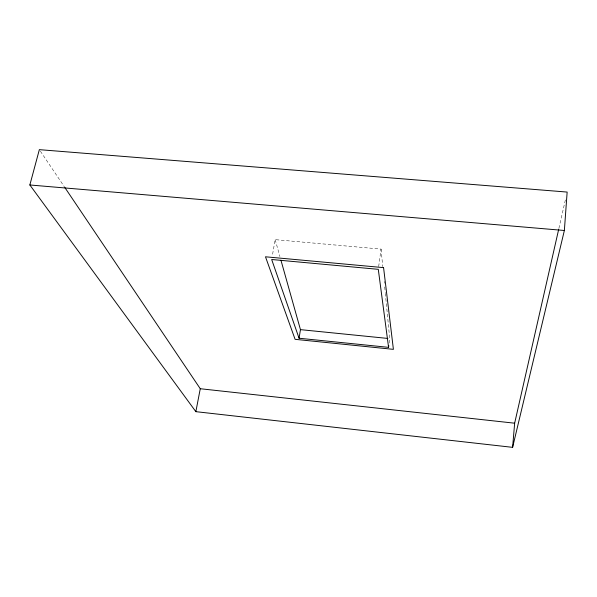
<?xml version="1.0" encoding="UTF-8"?>
<svg xmlns="http://www.w3.org/2000/svg" width="597" height="597" viewBox="0 0 597 597"><rect width="100%" height="100%" fill="white"/><g stroke="black" fill="none" stroke-linecap="round" stroke-linejoin="round"><path stroke-width="0.45" stroke-dasharray="2.98 2.24" d="M389.14 342.984L389.707 338.626L385.341 293.411M378.67 266.568L381.065 249.113L275.165 239.643L272.307 255.897M558.911 228.33L565.71 198.42M40.395 151.198L64.349 186.786M275.165 239.643L279.926 256.568M381.065 249.113L382.759 266.65M384.184 281.411L384.364 283.262M384.722 286.948L385.252 292.485"/><path stroke-width="0.9" d="M564.366 230.487L567.15 192.07L39.35 149.653L29.85 184.973L195.853 411.661L512.607 447.347L564.366 230.487L29.85 184.973M512.607 447.347L514.651 423.198L558.71 229.233M388.572 347.35L378.289 269.329L271.672 259.508L299.067 338.238L388.572 347.35L388.796 345.603M299.067 338.238L300.455 329.641L280.926 260.135M195.853 411.661L200.271 388.729L64.872 187.562M300.455 329.641L387.863 338.439M200.271 388.729L514.651 423.198M383.572 267.628L265.486 256.792L295.09 339.327L393.401 349.349L383.572 267.628"/></g></svg>
